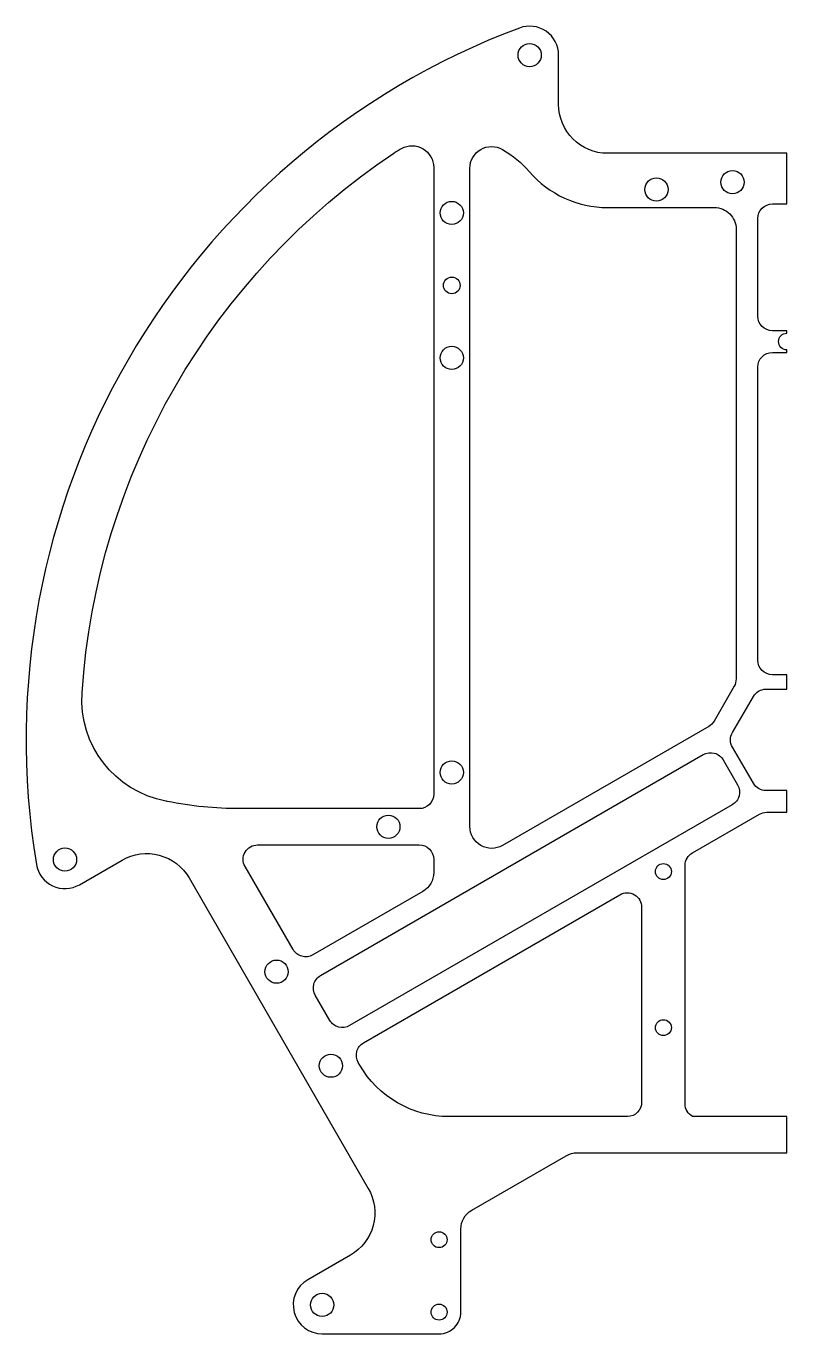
# Model space of a CAD drawing. Header units: millimetres. Extents: x -105 to 0, y -82 to 99.
import ezdxf

# ---------------------------------------------------------------- set-up
doc = ezdxf.new("R2010")
doc.units = ezdxf.units.MM
doc.layers.get('0').update_dxf_attribs({"linetype": 'CONTINUOUS'})

msp = doc.modelspace()

# ---------------------------------------------------------------- linework, layer by layer
for points in [[(0, -10), (0, -7), (-2.89, -7, -0.267949), (-4.62, -6), (-7.51, -1, -0.267949), (-7.51, 1), (-4.62, 6, -0.267949), (-2.89, 7), (0, 7), (0, 9), (-2, 9, -0.414214), (-4, 11), (-4, 51.5, -0.414214), (-2, 53.5), (0, 53.5), (0, 53.85, -1), (0, 56.15), (0, 56.5), (-2, 56.5, -0.414214), (-4, 58.5), (-4, 72, -0.414214), (-2, 74), (0, 74), (0, 81), (-24.75, 81, -0.414214), (-31.5, 87.75), (-31.5, 94.56, 0.523778), (-36.91, 98.3, 0.358267), (-103.58, -17.19, 0.523778), (-97.64, -20), (-91.74, -16.6, -0.414214), (-82.52, -19.07), (-57.77, -61.93, -0.414214), (-60.24, -71.15), (-66.14, -74.56, 0.767327), (-64.14, -82.02), (-48, -82.02, 0.414214), (-45, -79.02), (-45, -67.55, -0.267949), (-43.5, -64.95), (-30.46, -57.42, -0.131652), (-28.96, -57.02), (0, -57.02), (0, -52.02), (-13, -52.02, -0.273816), (-14.04, -50.27), (-14.04, -17.34, -0.267949), (-13.04, -15.61), (-3.78, -10.27, -0.131652), (-2.78, -10)], [(-50.75, -9.5), (-75.51, -9.5, -0.050406), (-85.52, -8.49, 0.003714), (-85.73, -8.45, -0.379498), (-97.29, 6.49, -0.232542), (-54.27, 81.01, -0.022137), (-53.19, 81.67, -0.570074), (-48.75, 79.04), (-48.75, -7.5, -0.414214)], [(-35.55, 78.47, 0.218532), (-24.75, 73.51), (-10, 73.51, -0.414214), (-7, 70.51), (-7, 8.41, -0.131652), (-7.27, 7.41), (-10.05, 2.59, -0.131652), (-10.78, 1.86), (-39.25, -14.58, -0.57735), (-43.75, -11.98), (-43.75, 78.93, -0.576477), (-39.26, 81.53, -0.08511)], [(-8.79, -2.77), (-6.79, -6.23, -0.414214), (-7.53, -8.96), (-60.35, -39.46, -0.414214), (-63.09, -38.73), (-65.09, -35.27, -0.414214), (-64.35, -32.54), (-11.53, -2.04, -0.414214)], [(-50.25, -20.93), (-65.43, -29.69, -0.414214), (-68.16, -28.96), (-74.78, -17.5, -0.57735), (-73.05, -14.5), (-50.75, -14.5, -0.414214), (-48.75, -16.5), (-48.75, -18.33, -0.267949)], [(-58.96, -44.9), (-59.16, -44.55, -0.414214), (-58.43, -41.82), (-23.04, -21.38, -0.57735), (-20.04, -23.12), (-20.04, -50.02, -0.408644), (-22, -52.02), (-46.63, -52.02, -0.267949)]]:
    msp.add_lwpolyline(points, format="xyb", close=True)
for centre, radius in [((-35.5, 94.56), 1.6), ((-7.5, 77.01), 1.6), ((-18, 76), 1.6), ((-46.25, 72.76), 1.6), ((-46.25, 62.76), 1.15), ((-46.25, 52.75), 1.6), ((-46.25, -4.5), 1.6), ((-55, -12), 1.6), ((-99.64, -16.53), 1.6), ((-17.04, -18.19), 1.1), ((-70.44, -32.01), 1.6), ((-17.04, -39.74), 1.1), ((-62.94, -45), 1.6), ((-48, -69.02), 1.1), ((-64.14, -78.02), 1.6), ((-48, -79.02), 1.1)]:
    msp.add_circle(centre, radius)

doc.saveas('drawing.dxf')
